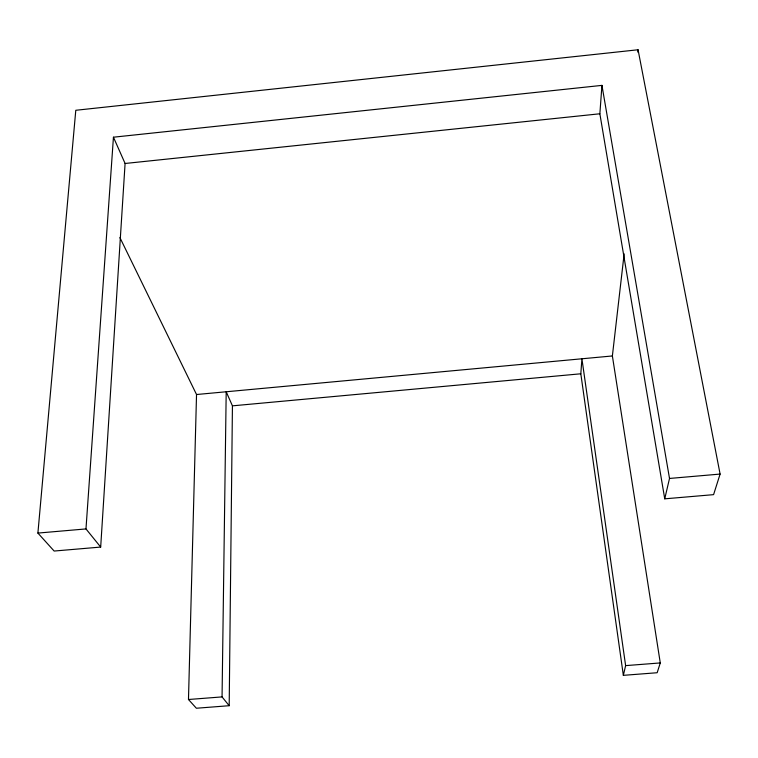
<?xml version="1.0" encoding="UTF-8"?>
<svg xmlns="http://www.w3.org/2000/svg" width="758" height="758" viewBox="0 0 758 758"><rect width="100%" height="100%" fill="white"/><g stroke="black" fill="none" stroke-linecap="round" stroke-linejoin="round"><path stroke-width="1.14" d="M229.191 705.707L232.431 405.843L226.197 391.772L222.056 696.905L229.191 705.707L196.379 708.237L188.477 699.501L196.53 394.52L119.906 237.586M100.681 547.068L125.089 163.482L113.444 137.198L601.947 85.379L669.513 478.45L664.738 498.83L713.581 494.652L720.1 474.072L638.056 49.763L75.791 110.28L37.9 533.082L54.15 551.047L100.681 547.068L85.976 528.923L113.444 137.198M623.351 675.34L580.817 373.789L581.917 358.78L625.625 665.619L623.351 675.34L657.167 672.734L660.275 662.937L612.379 355.957L624.147 253.845M664.738 498.83L599.862 113.776L601.947 85.379M637.81 52.112L638.056 49.763M125.089 163.482L599.862 113.776M196.53 394.52L612.379 355.957M232.431 405.843L580.817 373.789M37.9 533.082L85.976 528.923M669.513 478.45L720.1 474.072M188.477 699.501L222.056 696.905M625.625 665.619L660.275 662.937"/></g></svg>
